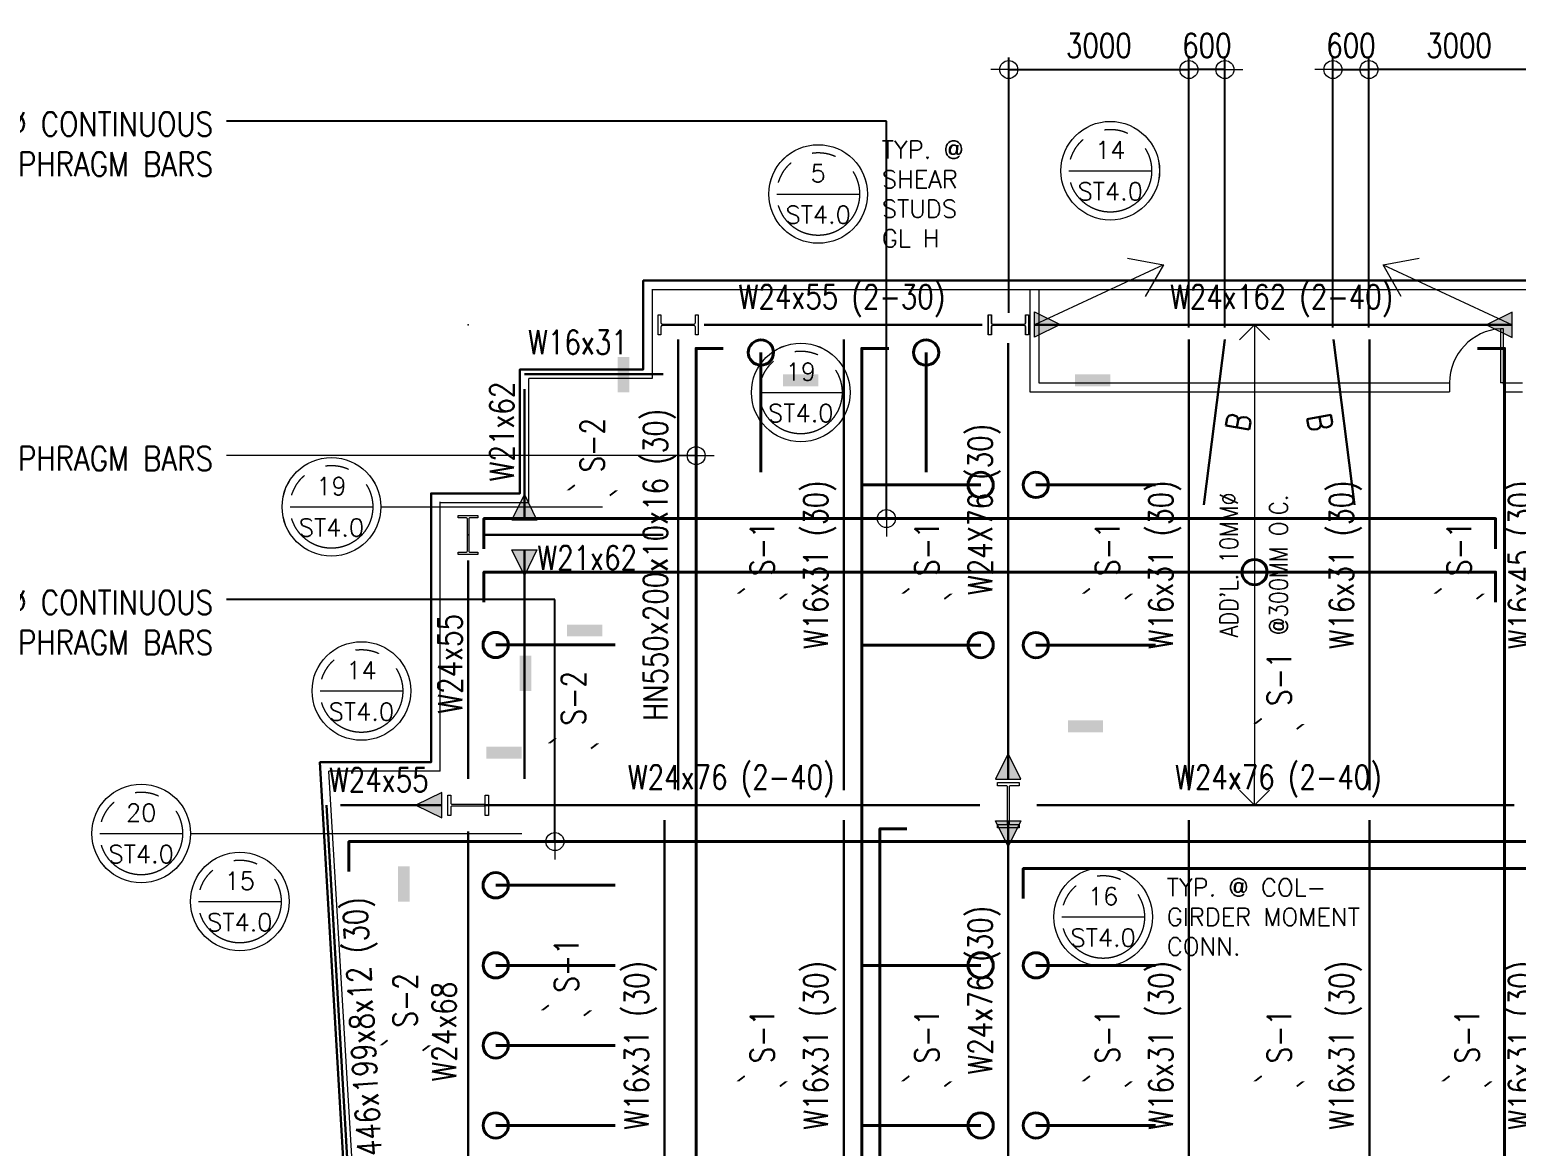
# Model space of a CAD drawing. Header units: millimetres. Extents: x 1324560 to 1569037, y -14989 to 176590.
# Drawn here: x 1351216 to 1375980, y 40836 to 59429 of the extents above; entities that cross this region are included whole.
import ezdxf
from ezdxf.enums import TextEntityAlignment as Align

# ---------------------------------------------------------------- set-up
doc = ezdxf.new("R2010")
doc.units = ezdxf.units.MM
doc.header["$MEASUREMENT"] = 0
doc.linetypes.add('PHANTOM2', pattern=[1.25, 0.625, -0.125, 0.125, -0.125, 0.125, -0.125])
doc.layers.get('0').update_dxf_attribs({"lineweight": 0})
for name, color, linetype, lineweight in [('A_ARCHITECTURAL BACKGROUND', 251, 'Continuous', 5), ('S-ANNO-DIMS', 252, 'Continuous', 5), ('S-ANNO-MARK', 2, 'Continuous', 9), ('S-ANNO-NPLT', 7, 'Continuous', 9), ('S-Anno-Symb', 143, 'PHANTOM2', 15), ('S-Anno-Text', 52, 'Continuous', 15), ('S-BEAM', 5, 'Continuous', 30), ('S-BEAM-IDEN', 2, 'Continuous', 9), ('S-BRACE', 2, 'Continuous', 9), ('S-COLS', 2, 'Continuous', 20), ('S-CONN', 1, 'Continuous', 9), ('S_COL', 2, 'Continuous', 20), ('S_DRB', 4, 'Continuous', 40), ('S_SLAB EDGE', 2, 'Continuous', 30)]:
    doc.layers.add(name, color=color, linetype=linetype, lineweight=lineweight)
doc.styles.add('1', font='simplex.shx', dxfattribs={"width": 0.85, "height": 300})
doc.styles.add('ARIALNW', font='ARIALN.TTF')
doc.styles.add('ROMANSX', font='ROMANS.shx', dxfattribs={"height": 0.09375})
doc.styles.add('SIMPLEX', font='SIMPLEX.shx', dxfattribs={"width": 0.8, "height": 400})
doc.dimstyles.new('DIM 200', dxfattribs={"dimtxt": 0.36, "dimasz": 0.2, "dimexe": 0.1, "dimexo": 0, "dimgap": 0.08, "dimtad": 1, "dimlfac": 2, "dimrnd": 0.005, "dimzin": 1, "dimdsep": 46, "dimtxsty": 'ARIALNW', "dimcen": 0.09, "dimclrd": 6, "dimclre": 6, "dimclrt": 13, "dimadec": 0, "dimazin": 0, "dimtfac": 1, "dimtofl": 0, "dimtmove": 2, "dimatfit": 3, "dimfxl": 1, "dimtolj": 1, "dimtzin": 0, "dimarcsym": 0})
doc.dimstyles.new('DIM_100', dxfattribs={"dimtxt": 400, "dimasz": 2, "dimexe": 100, "dimexo": 250, "dimgap": 250, "dimtad": 1, "dimdec": 0, "dimrnd": 1, "dimzin": 1, "dimdsep": 46, "dimtxsty": '1', "dimblk1": 'ESCADIM_ARW', "dimblk2": 'ESCADIM_ARW', "dimsah": 1, "dimcen": 50, "dimclrd": 256, "dimclre": 256, "dimclrt": 52, "dimazin": 0, "dimtfac": 1, "dimtdec": 0, "dimtofl": 0, "dimtmove": 0, "dimatfit": 3, "dimldrblk": 'ESCADIM_ARW', "dimfxl": 1, "dimtolj": 1, "dimtzin": 0, "dimarcsym": 0})
doc.dimstyles.new('DIM_200', dxfattribs={"dimtxt": 400, "dimasz": 2, "dimexe": 200, "dimexo": 200, "dimgap": 200, "dimtad": 1, "dimdec": 0, "dimrnd": 1, "dimzin": 1, "dimdsep": 46, "dimtxsty": 'SIMPLEX', "dimblk1": 'ESCADIM_ARW', "dimblk2": 'ESCADIM_ARW', "dimsah": 1, "dimcen": 50, "dimclrd": 251, "dimclre": 251, "dimclrt": 52, "dimazin": 0, "dimtfac": 1, "dimtdec": 0, "dimtofl": 0, "dimtmove": 0, "dimatfit": 3, "dimldrblk": 'ESCADIM_ARW', "dimfxl": 1, "dimtolj": 1, "dimtzin": 0, "dimarcsym": 0})
doc.dimstyles.new('ESCA', dxfattribs={"dimtxt": 300, "dimasz": 1, "dimexe": 100, "dimexo": 100, "dimgap": 100, "dimtad": 1, "dimdec": 0, "dimrnd": 1, "dimdsep": 46, "dimtxsty": '1', "dimblk1": 'ESCADIM_ARW', "dimblk2": 'ESCADIM_ARW', "dimsah": 1, "dimcen": 50, "dimclrd": 256, "dimclre": 256, "dimclrt": 52, "dimadec": 0, "dimazin": 0, "dimtfac": 1, "dimtdec": 0, "dimtofl": 0, "dimtmove": 0, "dimatfit": 3, "dimldrblk": 'ESCADIM_ARW', "dimfxl": 1, "dimtolj": 1, "dimtzin": 0, "dimarcsym": 0})

# ---------------------------------------------------------------- blocks, each defined once
blk = doc.blocks.new('5F COLUMN LAYOUT')
at = {"layer": 'S_COL', "ltscale": 0.05, "elevation": 0}
for points in [[(11165, 56000), (11165, 56167), (11213, 56167), (11213, 56033, 0.414214), (11233, 56013), (11766, 56013, 0.414214), (11786, 56033), (11786, 56167), (11834, 56167), (11834, 55833), (11786, 55833), (11786, 55967, 0.414214), (11766, 55987), (11233, 55987, 0.414214), (11213, 55967), (11213, 55833), (11165, 55833), (11165, 56000)], [(8000, 52174), (7835, 52174), (7835, 52214), (7969, 52214, 0.414214), (7989, 52234), (7989, 52767, 0.414214), (7969, 52787), (7835, 52787), (7835, 52827), (8165, 52827), (8165, 52787), (8031, 52787, 0.414214), (8011, 52767), (8011, 52234, 0.414214), (8031, 52214), (8165, 52214), (8165, 52174), (8000, 52174)], [(7661, 48000), (7661, 48169), (7714, 48169), (7714, 48035, 0.414214), (7734, 48015), (8266, 48015, 0.414214), (8286, 48035), (8286, 48169), (8339, 48169), (8339, 47831), (8286, 47831), (8286, 47965, 0.414214), (8266, 47985), (7734, 47985, 0.414214), (7714, 47965), (7714, 47831), (7661, 47831), (7661, 48000)]]:
    blk.add_lwpolyline(points, format="xyb", dxfattribs=at)
at = {"layer": 'S_COL', "ltscale": 0.05}
for points in [[(17338, 56000), (17338, 55833), (17290, 55833), (17290, 55967, 0.414214), (17270, 55987), (16737, 55987, 0.414214), (16717, 55967), (16717, 55833), (16669, 55833), (16669, 56167), (16717, 56167), (16717, 56033, 0.414214), (16737, 56013), (17270, 56013, 0.414214), (17290, 56033), (17290, 56167), (17338, 56167), (17338, 56000)], [(17000, 47624), (16817, 47624), (16817, 47677), (16967, 47677, 0.414214), (16985, 47695), (16985, 48305, 0.414214), (16967, 48323), (16817, 48323), (16817, 48376), (17183, 48376), (17183, 48323), (17033, 48323, 0.414214), (17015, 48305), (17015, 47695, 0.414214), (17033, 47677), (17183, 47677), (17183, 47624), (17000, 47624)]]:
    blk.add_lwpolyline(points, format="xyb", dxfattribs=at)
at = {"layer": 'S_COL'}
for p in [(8000, 56002, 0), (8000, 52500, 0)]:
    blk.add_point(p, dxfattribs=at)
blk = doc.blocks.new('Bubble')
at = {"layer": 'S-ANNO-NPLT'}
blk.add_circle((0, 0), 0.2608, dxfattribs=at)
at = {"layer": 'S-Anno-Symb', "color": 0}
blk.add_line((-0.2188, 0), (0.2188, 0), dxfattribs=at)
blk.add_circle((0, 0), 0.2188, dxfattribs=at)
at = {"layer": 'S-Anno-Symb', "style": 'ROMANSX'}
for tag, p in [('1', (0, 0.1094)), ('S1', (0, -0.1094))]:
    blk.add_attdef(tag, text='', height=0.0937, dxfattribs=at).set_placement(p, align=Align.MIDDLE_CENTER)
at = {"layer": 'S-Anno-Symb', "style": 'ROMANSX', "width": 1.018385, "flags": 8}
blk.add_attdef('LONG', text='', height=0.0937, dxfattribs=at).set_placement((-0.1796, -0.1249), (0.1796, -0.1249), align=Align.FIT)
blk = doc.blocks.new('ESCADIM_ARW')
at = {"color": 7}
blk.add_line((-150, 0), (150, 0), dxfattribs=at)
blk.add_circle((0, 0), 75, dxfattribs=at)
blk = doc.blocks.new('4F COLUMN LAYOUT')
at = {"layer": 'S_COL', "ltscale": 0.05, "elevation": 0}
for points in [[(11165, 56000), (11165, 56167), (11213, 56167), (11213, 56033, 0.414214), (11233, 56013), (11766, 56013, 0.414214), (11786, 56033), (11786, 56167), (11834, 56167), (11834, 55833), (11786, 55833), (11786, 55967, 0.414214), (11766, 55987), (11233, 55987, 0.414214), (11213, 55967), (11213, 55833), (11165, 55833), (11165, 56000)], [(16665, 56000), (16665, 56167), (16713, 56167), (16713, 56033, 0.414214), (16734, 56013), (17266, 56013, 0.414214), (17287, 56033), (17287, 56167), (17335, 56167), (17335, 55833), (17287, 55833), (17287, 55967, 0.414214), (17266, 55987), (16734, 55987, 0.414214), (16713, 55967), (16713, 55833), (16665, 55833), (16665, 56000)], [(8000, 52174), (7835, 52174), (7835, 52214), (7969, 52214, 0.414214), (7989, 52234), (7989, 52767, 0.414214), (7969, 52787), (7835, 52787), (7835, 52827), (8165, 52827), (8165, 52787), (8031, 52787, 0.414214), (8011, 52767), (8011, 52234, 0.414214), (8031, 52214), (8165, 52214), (8165, 52174), (8000, 52174)], [(7661, 48000), (7661, 48169), (7714, 48169), (7714, 48035, 0.414214), (7734, 48015), (8266, 48015, 0.414214), (8286, 48035), (8286, 48169), (8339, 48169), (8339, 47831), (8286, 47831), (8286, 47965, 0.414214), (8266, 47985), (7734, 47985, 0.414214), (7714, 47965), (7714, 47831), (7661, 47831), (7661, 48000)]]:
    blk.add_lwpolyline(points, format="xyb", dxfattribs=at)
at = {"layer": 'S_COL', "ltscale": 0.05}
blk.add_lwpolyline([(17000, 47624), (16817, 47624), (16817, 47677), (16967, 47677, 0.414214), (16985, 47695), (16985, 48305, 0.414214), (16967, 48323), (16817, 48323), (16817, 48376), (17183, 48376), (17183, 48323), (17033, 48323, 0.414214), (17015, 48305), (17015, 47695, 0.414214), (17033, 47677), (17183, 47677), (17183, 47624), (17000, 47624)], format="xyb", dxfattribs=at)
at = {"layer": 'S_COL'}
for p in [(8000, 56002, 0), (8000, 52500, 0)]:
    blk.add_point(p, dxfattribs=at)
blk = doc.blocks.new('*D9')
at = {"layer": 'Defpoints', "color": 0, "ltscale": 0.05, "transparency": 16777216}
for p in [(1370526, 58767), (1367526, 54517, 0), (1370526, 54270)]:
    blk.add_point(p, dxfattribs=at)
at = {"layer": 'S-ANNO-DIMS', "color": 251, "lineweight": -2, "ltscale": 0.05, "transparency": 16777216}
for p, q in [((1367526, 54717), (1367526, 58967)), ((1370526, 54470), (1370526, 58967)), ((1367528, 58767), (1370524, 58767))]:
    blk.add_line(p, q, dxfattribs=at)
at = {"layer": 'S-ANNO-DIMS', "color": 251, "lineweight": -2, "ltscale": 0.05, "transparency": 16777216, "xscale": 2, "yscale": 2, "zscale": 2, "rotation": 180}
blk.add_blockref('ESCADIM_ARW', (1367526, 58767), dxfattribs=at)
at = {"layer": 'S-ANNO-DIMS', "color": 251, "lineweight": -2, "ltscale": 0.05, "transparency": 16777216, "xscale": 2, "yscale": 2, "zscale": 2}
blk.add_blockref('ESCADIM_ARW', (1370526, 58767), dxfattribs=at)
at = {"layer": 'S-ANNO-DIMS', "color": 52, "ltscale": 0.05, "transparency": 16777216, "insert": (1369026, 59167), "char_height": 400, "attachment_point": 5, "style": 'SIMPLEX'}
blk.add_mtext('\\A1;{\\W0.8;3000}', dxfattribs=at)
blk = doc.blocks.new('*D10')
at = {"layer": 'Defpoints', "color": 0, "ltscale": 0.05, "transparency": 16777216}
for p in [(1370526, 58767), (1370526, 54270), (1371126, 54270)]:
    blk.add_point(p, dxfattribs=at)
at = {"layer": 'S-ANNO-DIMS', "color": 251, "lineweight": -2, "ltscale": 0.05, "transparency": 16777216}
for p, q in [((1370526, 54470), (1370526, 58967)), ((1371126, 54470), (1371126, 58967)), ((1371124, 58767), (1370528, 58767))]:
    blk.add_line(p, q, dxfattribs=at)
at = {"layer": 'S-ANNO-DIMS', "color": 251, "lineweight": -2, "ltscale": 0.05, "transparency": 16777216, "xscale": 2, "yscale": 2, "zscale": 2, "rotation": 180}
blk.add_blockref('ESCADIM_ARW', (1370526, 58767), dxfattribs=at)
at = {"layer": 'S-ANNO-DIMS', "color": 251, "lineweight": -2, "ltscale": 0.05, "transparency": 16777216, "xscale": 2, "yscale": 2, "zscale": 2}
blk.add_blockref('ESCADIM_ARW', (1371126, 58767), dxfattribs=at)
at = {"layer": 'S-ANNO-DIMS', "color": 52, "ltscale": 0.05, "transparency": 16777216, "insert": (1370826, 59167), "char_height": 400, "attachment_point": 5, "style": 'SIMPLEX'}
blk.add_mtext('\\A1;{\\W0.8;600}', dxfattribs=at)
blk = doc.blocks.new('*D11')
at = {"layer": 'Defpoints', "color": 0, "ltscale": 0.05, "transparency": 16777216}
for p in [(1373526, 58767), (1376526, 54517, 0), (1373526, 54270)]:
    blk.add_point(p, dxfattribs=at)
at = {"layer": 'S-ANNO-DIMS', "color": 251, "lineweight": -2, "ltscale": 0.05, "transparency": 16777216}
for p, q in [((1373526, 54470), (1373526, 58967)), ((1376526, 54717), (1376526, 58967)), ((1376524, 58767), (1373528, 58767))]:
    blk.add_line(p, q, dxfattribs=at)
at = {"layer": 'S-ANNO-DIMS', "color": 251, "lineweight": -2, "ltscale": 0.05, "transparency": 16777216, "xscale": 2, "yscale": 2, "zscale": 2, "rotation": 180}
blk.add_blockref('ESCADIM_ARW', (1373526, 58767), dxfattribs=at)
at = {"layer": 'S-ANNO-DIMS', "color": 251, "lineweight": -2, "ltscale": 0.05, "transparency": 16777216, "xscale": 2, "yscale": 2, "zscale": 2}
blk.add_blockref('ESCADIM_ARW', (1376526, 58767), dxfattribs=at)
at = {"layer": 'S-ANNO-DIMS', "color": 52, "ltscale": 0.05, "transparency": 16777216, "insert": (1375026, 59167), "char_height": 400, "attachment_point": 5, "style": 'SIMPLEX'}
blk.add_mtext('\\A1;{\\W0.8;3000}', dxfattribs=at)
blk = doc.blocks.new('*D12')
at = {"layer": 'Defpoints', "color": 0, "ltscale": 0.05, "transparency": 16777216}
for p in [(1373526, 58767), (1372926, 54270), (1373526, 54270)]:
    blk.add_point(p, dxfattribs=at)
at = {"layer": 'S-ANNO-DIMS', "color": 251, "lineweight": -2, "ltscale": 0.05, "transparency": 16777216}
for p, q in [((1372926, 54470), (1372926, 58967)), ((1373526, 54470), (1373526, 58967)), ((1372928, 58767), (1373524, 58767))]:
    blk.add_line(p, q, dxfattribs=at)
at = {"layer": 'S-ANNO-DIMS', "color": 251, "lineweight": -2, "ltscale": 0.05, "transparency": 16777216, "xscale": 2, "yscale": 2, "zscale": 2, "rotation": 180}
blk.add_blockref('ESCADIM_ARW', (1372926, 58767), dxfattribs=at)
at = {"layer": 'S-ANNO-DIMS', "color": 251, "lineweight": -2, "ltscale": 0.05, "transparency": 16777216, "xscale": 2, "yscale": 2, "zscale": 2}
blk.add_blockref('ESCADIM_ARW', (1373526, 58767), dxfattribs=at)
at = {"layer": 'S-ANNO-DIMS', "color": 52, "ltscale": 0.05, "transparency": 16777216, "insert": (1373226, 59167), "char_height": 400, "attachment_point": 5, "style": 'SIMPLEX'}
blk.add_mtext('\\A1;{\\W0.8;600}', dxfattribs=at)
blk = doc.blocks.new('5F PLAN')
at = {"layer": 'A_ARCHITECTURAL BACKGROUND', "ltscale": 10}
for p, q in [((11064, 56585, 0), (26529, 56585, 0)), ((11067, 56585, 0), (11067, 55104, 0)), ((25248, 55934, 0), (25198, 55934, 0)), ((25198, 55934, 0), (25198, 55032, 0)), ((25248, 55934, 0), (25198, 55934, 0)), ((25198, 55934, 0), (25198, 55032, 0)), ((25248, 55032, 0), (25248, 55934, 0)), ((25248, 55032, 0), (25248, 55934, 0)), ((25248, 55012, 0), (25248, 55914, 0)), ((25248, 55012, 0), (25248, 55914, 0)), ((11067, 55104, 0), (9013, 55104, 0)), ((9013, 53042, 0), (9013, 55104, 0)), ((7536, 48568, 0), (7536, 53051, 0)), ((7536, 48568, 0), (7536, 53051, 0)), ((7536, 53042, 0), (9013, 53042, 0)), ((6584, 33490, 0), (5682, 48565, 0)), ((7536, 48565, 0), (5682, 48565, 0))]:
    blk.add_line(p, q, dxfattribs=at)
at = {"layer": 'A_ARCHITECTURAL BACKGROUND', "ltscale": 0.5}
for p, q in [((17360, 56585, 0), (17360, 54881, 0)), ((17510, 56585, 0), (17510, 55032, 0)), ((17510, 55032, 0), (24347, 55032, 0)), ((24347, 55050, 0), (24347, 54881, 0)), ((25248, 55032, 0), (25198, 55032, 0)), ((25248, 55100, 0), (25248, 54881, 0)), ((25248, 55032, 0), (25567, 55032, 0)), ((17360, 54881, 0), (24347, 54881, 0)), ((25248, 54881, 0), (25567, 54881, 0))]:
    blk.add_line(p, q, dxfattribs=at)
at = {"layer": 'A_ARCHITECTURAL BACKGROUND', "linetype": 'ByBlock', "lineweight": 13, "ltscale": 0.5}
blk.add_arc((25262, 55021, 0), 915, 93.9663, 179.3068, dxfattribs=at)
at = {"layer": 'S_SLAB EDGE', "ltscale": 0.05, "elevation": 0}
blk.add_lwpolyline([(5532, 15385), (6433, 30677), (7428, 32054), (6433, 33428), (5532, 48715), (7385, 48715), (7385, 53192), (8863, 53192), (8863, 55255), (10917, 55255), (10917, 56736), (26529, 56736), (26529, 56585), (44567, 56585), (44567, 56048), (46550, 56048), (46550, 39580), (44717, 39580), (44717, 10909)], dxfattribs=at)
blk = doc.blocks.new('_Open90')
at = {"color": 0, "linetype": 'ByBlock', "lineweight": -2}
for p, q in [((-0.5, 0.5), (0, 0)), ((0, 0), (-1, 0)), ((0, 0), (-0.5, -0.5))]:
    blk.add_line(p, q, dxfattribs=at)
blk = doc.blocks.new('*D44')
at = {"lineweight": -2, "ltscale": 0.5, "transparency": 16777216}
blk.add_line((21102, 55501), (21102, 48502), dxfattribs=at)
at = {"layer": 'Defpoints', "color": 0, "ltscale": 0.5, "transparency": 16777216}
for p in [(21102, 56001, 0), (21102, 48002, 0), (21102, 48002)]:
    blk.add_point(p, dxfattribs=at)
at = {"lineweight": -2, "ltscale": 0.5, "transparency": 16777216, "xscale": 500, "yscale": 500, "zscale": 500}
for p, rotation in [((21102, 56001), 90), ((21102, 48002), 270)]:
    blk.add_blockref('_Open90', p, dxfattribs=dict(at, rotation=rotation))
at = {"color": 52, "ltscale": 0.5, "transparency": 16777216, "char_height": 300, "attachment_point": 5, "rotation": 90, "style": '1'}
for s, insert in [("\\A1;ADD'L. 10MM%%C", (20674, 52002)), ('\\A1;@300MM O.C. ', (21502, 52002))]:
    blk.add_mtext(s, dxfattribs=dict(at, insert=insert))
blk = doc.blocks.new('5F PLAN2')
at = {"layer": 'S-CONN'}
for points in [[(1367953, 54308), (1368382, 54518), (1367953, 54729)], [(1375912, 54305), (1375483, 54515), (1375912, 54726)], [(1359245, 51267), (1359456, 51696), (1359666, 51267)], [(1359245, 50767), (1359456, 50338), (1359666, 50767)], [(1367307, 46947), (1367518, 47376), (1367728, 46947)], [(1358079, 46306), (1357650, 46517), (1358079, 46727)], [(1367307, 46254), (1367518, 45825), (1367728, 46254)]]:
    blk.add_hatch(color=256, dxfattribs=at).paths.add_polyline_path(points)
at = {"layer": 'S-BEAM'}
for p, q in [((1367084, 54517, 0), (1362450, 54517, 0)), ((1367953, 54517, 0), (1375912, 54516, 0)), ((1362016, 46766, 0), (1362016, 54269, 0)), ((1364777, 46766, 0), (1364777, 54269, 0)), ((1370527, 46766, 0), (1370527, 54270, 0)), ((1371127, 54269, 0), (1370777, 51515, 0)), ((1372935, 54269, 0), (1373285, 51515, 0)), ((1373535, 46766, 0), (1373535, 54270, 0)), ((1367518, 46947, 0), (1367518, 54211, 0)), ((1361766, 53696, 0), (1359456, 53696, 0)), ((1359456, 51267, 0), (1359456, 53446, 0)), ((1361766, 51017, 0), (1358783, 51017, 0)), ((1359456, 50767, 0), (1359456, 46956, 0)), ((1358518, 50591, 0), (1358518, 46956, 0)), ((1357001, 32226, 0), (1356158, 46516, 0)), ((1356391, 46517, 0), (1358079, 46517, 0)), ((1367042, 46517, 0), (1358787, 46517, 0)), ((1367994, 46517, 0), (1375947, 46517, 0)), ((1358518, 39123, 0), (1358518, 46077, 0)), ((1361793, 46266, 0), (1361793, 38769, 0)), ((1364777, 46266, 0), (1364777, 38769, 0)), ((1367518, 46254, 0), (1367518, 38931, 0)), ((1370527, 46266, 0), (1370527, 38768, 0)), ((1373535, 46266, 0), (1373535, 38768, 0))]:
    blk.add_line(p, q, dxfattribs=at)
at = {"layer": 'S-CONN', "color": 1, "elevation": 0}
for points in [[(1367953, 54729), (1368382, 54518), (1367953, 54308), (1367953, 54730)], [(1375912, 54726), (1375483, 54515), (1375912, 54305), (1375912, 54727)], [(1359666, 51267), (1359456, 51696), (1359245, 51267), (1359667, 51267)], [(1359666, 50767), (1359456, 50338), (1359245, 50767), (1359667, 50767)], [(1367728, 46947), (1367518, 47376), (1367307, 46947), (1367729, 46947)], [(1358079, 46727), (1357650, 46517), (1358079, 46306), (1358079, 46728)], [(1367728, 46254), (1367518, 45825), (1367307, 46254), (1367729, 46254)]]:
    blk.add_lwpolyline(points, dxfattribs=at)
at = {"layer": 'S-BRACE', "ltscale": 0.5}
for points in [[(1370104, 55516, 0), (1367953, 54514, 0)], [(1373761, 55517, 0), (1375912, 54515, 0)]]:
    blk.add_leader(points, dimstyle='DIM 200', override={"dimasz": 500, "dimtad": 0, "dimclrd": 2, "dimldrblk": 'Open90', "dimfxl": 0.18}, dxfattribs=at)
blk = doc.blocks.new("ADD' L BARS")
at = {"layer": 'S_DRB'}
for p, q in [((12879.1, 53548.4, 0), (12879.1, 55538, 0)), ((15629.3, 53548.4, 0), (15629.3, 55538, 0)), ((10450, 46666.4, 0), (8460.4, 46666.4, 0)), ((10450.1, 45333.2, 0), (8460.5, 45333.2, 0)), ((10450.3, 43999.9, 0), (8460.7, 43999.9, 0)), ((10450.4, 42666.6, 0), (8460.8, 42666.6, 0))]:
    blk.add_line(p, q, dxfattribs=at)
at = {"layer": 'S_DRB', "color": 4, "elevation": 0}
for points in [[(12248.4, 40432.8), (11798.4, 40432.8), (11799.7, 55606.9), (12249.7, 55606.9)], [(24817.1, 40432.8), (25267.1, 40432.8), (25267.1, 55606.9), (24817.1, 55606.9)], [(25117.1, 52271.9), (25117.1, 52771.9), (8265.2, 52771.9), (8265.2, 52271.9)], [(25117.1, 51382.7), (25117.1, 51882.7), (8265.2, 51882.7), (8265.2, 51382.7)], [(15310.1, 24150), (14860.1, 24150), (14860.1, 47606.7), (15310.1, 47606.7)], [(46351.2, 46894.5), (46351.2, 47394.5), (6014.4, 47394.5), (6014.4, 46894.5)], [(46001.2, 46444.5), (46001.2, 46944.5), (17250, 46944.5), (17250, 46444.5)]]:
    blk.add_lwpolyline(points, dxfattribs=at)
at = {"layer": 'S_DRB'}
for centre in [(12879.1, 55538, 0), (15629.3, 55538, 0), (21102.3, 51882.7, 0), (8460.4, 46666.4, 0), (8460.5, 45333.2, 0), (8460.7, 43999.9, 0), (8460.8, 42666.6, 0)]:
    blk.add_circle(centre, 210.4, dxfattribs=at)
at = {"layer": 'S-BEAM-IDEN', "char_height": 400, "attachment_point": 3, "style": '1'}
for s, insert in [('5-25MM∅ DIAPHRAGM BARS', (3752.1, 53974, 0)), ('8-25MM∅ CONTINUOUS \\PDIAPHRAGM BARS', (3752.1, 51576.8, 0))]:
    blk.add_mtext_dynamic_manual_height_columns(s, width=8791.578, gutter_width=1, heights=[0], dxfattribs=dict(at, insert=insert))
at = {"ltscale": 0.5}
dim = blk.add_linear_dim(base=(21102.3, 48002.4, 0), p1=(21102.3, 56001.2, 0), p2=(21102.3, 48002.4, 0), angle=270, text="ADD'L. 10MM%%C\\X@300MM O.C. ", dimstyle='DIM_100', override={"dimasz": 500, "dimexo": 100, "dimblk1": 'Open90', "dimblk2": 'Open90', "dimse1": 1, "dimse2": 1}, dxfattribs=at)
dim.commit()
dim.dimension.update_dxf_attribs({"geometry": '*D44', "text_midpoint": (21102.3, 52001.8, 0)})
at = {"layer": 'S-ANNO-DIMS', "color": 4}
for points in [[(11799.7, 53821.4, 0), (3976.4, 53821.4, 0)], [(9446.3, 47394.5, 0), (9446.3, 51424.2, 0), (3976.4, 51424.2, 0)]]:
    blk.add_leader(points, dimstyle='ESCA', override={"dimasz": 2, "dimtad": 0, "dimfxl": 0.0625}, dxfattribs=at)

msp = doc.modelspace()

# ---------------------------------------------------------------- linework, layer by layer
at = {"layer": 'S-ANNO-MARK'}
for points, elevation in [([(1363127.5216, 50123.53025, 29.99952, 29.99952, 0), (1363014.47727, 50036.52912, 0, 0, 0), (1363824.05482, 50036.52912, 29.99952, 29.99952, 0), (1363711.0105, 49949.52798, 0, 0, 0)], 0.00001), ([(1365869.01588, 50123.53025, 29.99952, 29.99952, 0), (1365755.97155, 50036.52912, 0, 0, 0), (1366565.54911, 50036.52912, 29.99952, 29.99952, 0), (1366452.50478, 49949.52798, 0, 0, 0)], 0), ([(1368877.47603, 50123.53025, 29.99952, 29.99952, 0), (1368764.43171, 50036.52912, 0, 0, 0), (1369574.00926, 50036.52912, 29.99952, 29.99952, 0), (1369460.96493, 49949.52798, 0, 0, 0)], 0.00001), ([(1374734.86547, 50123.53025, 29.99952, 29.99952, 0), (1374621.82114, 50036.52912, 0, 0, 0), (1375431.39869, 50036.52912, 29.99952, 29.99952, 0), (1375318.35436, 49949.52798, 0, 0, 0)], 0), ([(1371739.09555, 47957.36882, 29.99952, 29.99952, 0), (1371626.05122, 47870.36769, 0, 0, 0), (1372435.62877, 47870.36769, 29.99952, 29.99952, 0), (1372322.58444, 47783.36655, 0, 0, 0)], 0), ([(1357177.75713, 42601.04607, 29.99952, 29.99952, 0), (1357064.7128, 42514.04494, 0, 0, 0), (1357874.29035, 42514.04494, 29.99952, 29.99952, 0), (1357761.24602, 42427.0438, 0, 0, 0)], 0), ([(1363127.5216, 42005.98357, 29.99952, 29.99952, 0), (1363014.47727, 41918.98244, 0, 0, 0), (1363824.05482, 41918.98244, 29.99952, 29.99952, 0), (1363711.0105, 41831.9813, 0, 0, 0)], 0.00001), ([(1365869.01588, 42005.98357, 29.99952, 29.99952, 0), (1365755.97155, 41918.98244, 0, 0, 0), (1366565.54911, 41918.98244, 29.99952, 29.99952, 0), (1366452.50478, 41831.9813, 0, 0, 0)], 0), ([(1368877.47603, 42005.98357, 29.99952, 29.99952, 0), (1368764.43171, 41918.98244, 0, 0, 0), (1369574.00926, 41918.98244, 29.99952, 29.99952, 0), (1369460.96493, 41831.9813, 0, 0, 0)], 0.00001), ([(1371739.09555, 42005.98357, 29.99952, 29.99952, 0), (1371626.05122, 41918.98244, 0, 0, 0), (1372435.62877, 41918.98244, 29.99952, 29.99952, 0), (1372322.58444, 41831.9813, 0, 0, 0)], 0), ([(1374869.01588, 42005.98357, 29.99952, 29.99952, 0), (1374755.97155, 41918.98244, 0, 0, 0), (1375565.54911, 41918.98244, 29.99952, 29.99952, 0), (1375452.50478, 41831.9813, 0, 0, 0)], 0.00001)]:
    msp.add_lwpolyline(points, format="xyseb", dxfattribs=dict(at, elevation=elevation))
at = {"layer": 'S-ANNO-NPLT'}
for centre in [(1369216.60567, 57081.36622, 0.00002), (1364350.90722, 56693.85685, 0), (1364060.01223, 53389.05432, 0), (1356241.88915, 51483.98695, -0.00001), (1356741.35631, 48417.25241, 0.00001), (1353072.77494, 46044.86292, 0.00001), (1354715.50688, 44911.63649, 0.00001), (1369097.76209, 44654.14373, 0)]:
    msp.add_circle(centre, 821.36597, dxfattribs=at)
at = {"layer": 'S-Anno-Symb', "linetype": 'ByBlock'}
for p, q in [((1357063.25513, 51483.98695, -0.00001), (1360755.26651, 51483.98695, -0.00001)), ((1353894.14091, 46044.86292, 0.00001), (1359411.15679, 46044.86292, 0.00001))]:
    msp.add_line(p, q, dxfattribs=at)
for points, elevation in [([(1369216.60567, 56260.00024, 0, 0, 0), (1369216.60567, 53591.5061, 196.07256, 196.07256, 0), (1368628.38799, 53591.5061, 0, 0, 0)], 0.00002), ([(1364350.90722, 55872.49087, 0, 0, 0), (1364350.90722, 53591.5061, 196.07256, 196.07256, 0), (1363762.68954, 53591.5061, 0, 0, 0)], 0.00002), ([(1363238.64625, 53389.05432, 0, 0, 0), (1361108.38241, 53389.05432, 196.07256, 196.07256, 0), (1361108.38241, 53977.272, 0, 0, 0)], 0), ([(1360755.26651, 51483.98695, 0, 0, 0), (1360755.26651, 49425.11353, 196.07256, 196.07256, 0), (1360167.04883, 49425.11353, 0, 0, 0)], 0.00001), ([(1357562.72228, 48417.25241, 0, 0, 0), (1359473.57725, 48417.25241, 196.07256, 196.07256, 0), (1359473.57725, 49005.47009, 0, 0, 0)], 0.00001), ([(1369097.76209, 45475.5097, 0, 0, 0), (1369097.76209, 47828.39108, 196.07256, 196.07256, 0), (1368509.54441, 47828.39108, 0, 0, 0)], 0.00001), ([(1359411.15679, 46044.86292, 0, 0, 0), (1359411.15679, 47389.83893, 196.07256, 196.07256, 0), (1358822.93911, 47389.83893, 0, 0, 0)], 0.00001), ([(1355536.87286, 44911.63649, 0, 0, 0), (1357447.72782, 44911.63649, 196.07256, 196.07256, 0), (1357447.72782, 45499.85417, 0, 0, 0)], 0.00001)]:
    msp.add_lwpolyline(points, format="xyseb", dxfattribs=dict(at, elevation=elevation))
at = {"layer": 'S-COLS'}
for points, elevation in [([(1360296.39539, 51846.00428, 29.99952, 29.99952, 0), (1360183.35106, 51759.00314, 0, 0, 0), (1360992.92861, 51759.00314, 29.99952, 29.99952, 0), (1360879.88428, 51672.00201, 0, 0, 0)], 0.00003), ([(1359982.91223, 47632.65561, 29.99952, 29.99952, 0), (1359869.8679, 47545.65448, 0, 0, 0), (1360679.44545, 47545.65448, 29.99952, 29.99952, 0), (1360566.40112, 47458.65334, 0, 0, 0)], 0.00003), ([(1359863.72659, 43184.19609, 29.99952, 29.99952, 0), (1359750.68227, 43097.19495, 0, 0, 0), (1360560.25982, 43097.19495, 29.99952, 29.99952, 0), (1360447.21549, 43010.19382, 0, 0, 0)], 0.00002)]:
    msp.add_lwpolyline(points, format="xyseb", dxfattribs=dict(at, elevation=elevation))
at = {"layer": 'S_DRB'}
for p, q in [((1365068.14977, 51848.55615, 0.00001), (1367057.78275, 51848.55615, 0.00001)), ((1369968.14977, 51848.55615, 0.00001), (1367978.51678, 51848.55615, 0.00001)), ((1360968.14977, 49183.51781, 0.00004), (1358978.51678, 49183.51781, 0.00004)), ((1365068.14977, 49181.88949, 0.00001), (1367057.78275, 49181.88949, 0.00001)), ((1369968.14977, 49181.88949, 0.00001), (1367978.51678, 49181.88949, 0.00001)), ((1365068.14977, 43848.55615, 0.00001), (1367057.78275, 43848.55615, 0.00001)), ((1369968.14977, 43848.55615, 0.00001), (1367978.51678, 43848.55615, 0.00001)), ((1365068.14977, 41181.88949, 0.00001), (1367057.78275, 41181.88949, 0.00001)), ((1369968.14977, 41181.88949, 0.00001), (1367978.51678, 41181.88949, 0.00001))]:
    msp.add_line(p, q, dxfattribs=at)
at = {"layer": 'S_DRB', "color": 4}
for points, elevation in [([(1365526.65548, 6946.20282), (1365076.65548, 6946.20282), (1365076.65548, 54122.12678), (1365526.65548, 54122.12678)], 0), ([(1396869.39368, 45409.73131), (1396869.39368, 45909.73131), (1356532.58514, 45909.73131), (1356532.58514, 45409.73131)], -0.00001)]:
    msp.add_lwpolyline(points, dxfattribs=dict(at, elevation=elevation))
at = {"layer": 'S_DRB'}
for centre in [(1367057.78275, 51848.55615, 0.00001), (1367978.51678, 51848.55615, 0.00001), (1358978.51678, 49183.51781, 0.00004), (1367057.78275, 49181.88949, 0.00001), (1367978.51678, 49181.88949, 0.00001), (1367057.78275, 43848.55615, 0.00001), (1367978.51678, 43848.55615, 0.00001), (1367057.78275, 41181.88949, 0.00001), (1367978.51678, 41181.88949, 0.00001)]:
    msp.add_circle(centre, 210.36702, dxfattribs=at)

# ---------------------------------------------------------------- block references
at = {"layer": 'A_ARCHITECTURAL BACKGROUND'}
msp.add_blockref('5F PLAN', (1350518.14977, -1483.14886, 0), dxfattribs=at)
at = {"layer": 'S-Anno-Symb', "xscale": 3149.760000000242, "yscale": 3149.760000000242, "zscale": 3149.760000000242}
for p, values in [((1369216.60567, 57081.36622, 0.00002), {'1': '14', 'S1': 'ST4.0'}), ((1364350.90722, 56693.85685, 0), {'1': '5', 'S1': 'ST4.0'}), ((1364060.01223, 53389.05432, 0), {'1': '19', 'S1': 'ST4.0'}), ((1356241.88915, 51483.98695, -0.00001), {'1': '19', 'S1': 'ST4.0'}), ((1356741.35631, 48417.25241, 0.00001), {'1': '14', 'S1': 'ST4.0'}), ((1353072.77494, 46044.86292, 0.00001), {'1': '20', 'S1': 'ST4.0'}), ((1354715.50688, 44911.63649, 0.00001), {'1': '15', 'S1': 'ST4.0'}), ((1369097.76209, 44654.14373, 0), {'1': '16', 'S1': 'ST4.0'})]:
    msp.add_blockref('Bubble', p, dxfattribs=at).add_auto_attribs(values)
at = {"layer": 'S-Anno-Text'}
for name in ['5F COLUMN LAYOUT', '4F COLUMN LAYOUT']:
    msp.add_blockref(name, (1350518.14977, -1484.77718, 0.00001), dxfattribs=at)
at = {"layer": 'S-BRACE'}
for name, p in [('5F PLAN2', (0, 0)), ("ADD' L BARS", (1350518.14977, -1484.77718, 0.00001))]:
    msp.add_blockref(name, p, dxfattribs=at)

# ---------------------------------------------------------------- texts
at = {"layer": 'S-ANNO-DIMS', "color": 52, "char_height": 400, "attachment_point": 5, "style": 'SIMPLEX'}
for s, insert in [('\\A1;{\\W0.8;W24x55 (2-30)}', (1364747.32636, 54915.69679, 0.00001)), ('\\A1;{\\W0.8;W24x162 (2-40)}', (1372070.79357, 54915.15275, 0.00002)), ('\\A1;W16x31', (1360349.04034, 54225.55302, 0.00004)), ('\\A1;{\\W0.8;W24x55}', (1357031.92412, 46938.98259, 0.00002)), ('\\A1;{\\W0.8;W24x76 (2-40)}', (1362902.29632, 46915.6968, 0.00001)), ('\\A1;{\\W0.8;W24x76 (2-40)}', (1372018.14977, 46916.39723, 0.00001))]:
    msp.add_mtext(s, dxfattribs=dict(at, insert=insert))
for s, insert, rotation in [('\\A1;{\\W0.8;W21x62}', (1359081.40642, 52738.35233, 0.00001), 90), ('\\A1;{\\W0.8;HN550x200x10x16 (30)}', (1361707.41645, 50518.16512, -0.00001), 90), ('\\A1;\\pxqc;S-2', (1360588.13983, 52509.00314, 0.00003), 90), ('\\A1;{\\W0.8;W24X76 (30)}', (1367118.14977, 51440.53935, 0.00001), 90), ('\\A1;{\\W0.8;W16x31 (30)}', (1364376.65548, 50518.16512, -0.00001), 90), ('\\A1;{\\W0.8;W16x31 (30)}', (1370126.60992, 50518.16512, 0), 90), ('\\A1;{\\W0.8;W16x31 (30)}', (1373135.07007, 50518.16512, 0), 90), ('\\A1;{\\W0.8;W16x45 (30)}', (1376118.14977, 50518.16512, 0.00001), 90), ('\\A1;\\pxqc;{\\W0.8;S-1}', (1363419.26605, 50786.52912, 0.00001), 90), ('\\A1;\\pxqc;{\\W0.8;S-1}', (1366160.76033, 50786.52912, 0), 90), ('\\A1;\\pxqc;{\\W0.8;S-1}', (1369169.22048, 50786.52912, 0.00001), 90), ('\\A1;\\pxqc;{\\W0.8;S-1}', (1375026.60992, 50786.52912, 0), 90), ('\\A1;{\\W0.8;W24x55}', (1358218.43864, 48869.20431, 0.00001), 90), ('\\A1;\\pxqc;{\\W0.8;S-1}', (1372030.83999, 48620.36769, 0), 90), ('\\A1;\\pxqc;S-2', (1360274.65668, 48295.65448, 0.00003), 90), ('\\A1;{\\W0.8;HN446x199x8x12 (30)}', (1356837.71535, 42527.23696, 0.00002), 93.423878219), ('\\A1;{\\W0.8;W24x76 (30)}', (1367118.14977, 43435.56637, 0.00001), 90), ('\\A1;\\pxqc;{\\W0.8;S-1}', (1360155.47104, 43847.19495, 0.00002), 90), ('\\A1;{\\W0.8;W16x31 (30)}', (1361392.79232, 42515.89636, 0), 90), ('\\A1;{\\W0.8;W16x31 (30)}', (1364376.65548, 42515.89636, -0.00001), 90), ('\\A1;{\\W0.8;W16x31 (30)}', (1370126.60992, 42515.89636, 0), 90), ('\\A1;{\\W0.8;W16x31 (30)}', (1373135.07007, 42515.89636, 0), 90), ('\\A1;{\\W0.8;W16x31 (30)}', (1376118.14977, 42515.89636, 0.00001), 90), ('\\A1;\\pxqc;S-2', (1357469.50157, 43264.04494, 0), 90), ('\\A1;W24x68', (1358118.43864, 42743.7614, 0.00001), 90), ('\\A1;\\pxqc;{\\W0.8;S-1}', (1363419.26605, 42668.98244, 0.00001), 90), ('\\A1;\\pxqc;{\\W0.8;S-1}', (1366160.76033, 42668.98244, 0), 90), ('\\A1;\\pxqc;{\\W0.8;S-1}', (1369169.22048, 42668.98244, 0.00001), 90), ('\\A1;\\pxqc;{\\W0.8;S-1}', (1372030.83999, 42668.98244, 0), 90), ('\\A1;\\pxqc;{\\W0.8;S-1}', (1375160.76033, 42668.98244, 0.00001), 90)]:
    msp.add_mtext(s, dxfattribs=dict(at, insert=insert, rotation=rotation))
at = {"layer": 'S-ANNO-DIMS', "color": 52, "extrusion": (-0.093152, 0.159205, 0.982841), "insert": (1371351.68368, 52891.66873, -0.00002), "char_height": 400, "attachment_point": 5, "text_direction": (0.19358, 0.971192, -0.13897), "style": 'SIMPLEX'}
msp.add_mtext('\\A1;{\\W0.8;B}', dxfattribs=at)
at = {"layer": 'S-ANNO-DIMS', "color": 52, "extrusion": (0.093152, 0.159205, 0.982841), "insert": (1372709.99631, 52891.66873, -0.00001), "char_height": 400, "attachment_point": 5, "text_direction": (0.19358, -0.971192, 0.13897), "style": 'SIMPLEX'}
msp.add_mtext('\\A1;{\\W0.8;B}', dxfattribs=at)
at = {"layer": 'S-Anno-Symb', "char_height": 295.29, "attachment_point": 4, "style": 'ROMANSX'}
for s, insert, width in [('TYP. @ SHEAR STUDS\\PGL H', (1365412.05319, 56693.85685, 0), 2141.8646421), ('TYP. @ COL-\\PGIRDER MOMENT\\PCONN.', (1370158.47074, 44654.14373, 0), 6780.3427625)]:
    msp.add_mtext(s, dxfattribs=dict(at, insert=insert, width=width))
at = {"layer": 'S-BEAM-IDEN', "char_height": 400, "attachment_point": 3, "style": '1'}
for s, insert in [('3-25MM∅ CONTINUOUS \\PDIAPHRAGM BARS', (1354270.20408, 58058.34086, -0.00002)), ('8-25MM∅ CONTINUOUS \\PDIAPHRAGM BARS', (1354270.2038, 50091.99818, -0.00002))]:
    msp.add_mtext_dynamic_manual_height_columns(s, width=8791.57845, gutter_width=1, heights=[0], dxfattribs=dict(at, insert=insert))
at = {"layer": 'S-COLS', "color": 52, "insert": (1360503.29914, 50635.57781, 0.00003), "char_height": 400, "attachment_point": 5, "style": 'SIMPLEX'}
msp.add_mtext('\\A1;{\\W0.8;W21x62}', dxfattribs=at)

# ---------------------------------------------------------------- dimensions: what is measured, and where the dimension line sits
at = {"layer": 'S-ANNO-DIMS', "ltscale": 0.05}
dim = msp.add_linear_dim(base=(1370525.60992, 58766.85113, -0.00004), p1=(1367525.60992, 54516.85113, -0.00004), p2=(1370525.60992, 54270.12097, -0.00004), text='{\\W0.8;<>}', dimstyle='DIM_200', dxfattribs=at)
dim.commit()
dim.dimension.update_dxf_attribs({"geometry": '*D9', "text_midpoint": (1369025.60992, 59166.85113, -0.00004)})
dim = msp.add_linear_dim(base=(1370525.60992, 58766.85113, -0.00004), p1=(1371125.60992, 54270.25747, -0.00004), p2=(1370525.60992, 54270.12097, -0.00004), angle=180, text='{\\W0.8;<>}', dimstyle='DIM_200', dxfattribs=at)
dim.commit()
dim.dimension.update_dxf_attribs({"geometry": '*D10', "text_midpoint": (1370825.60992, 58766.85113, -0.00004), "dimtype": 160})
dim = msp.add_linear_dim(base=(1373525.60992, 58766.85113, -0.00004), p1=(1372925.60992, 54270.25747, -0.00004), p2=(1373525.60992, 54270.12097, -0.00004), text='{\\W0.8;<>}', dimstyle='DIM_200', dxfattribs=at)
dim.commit()
dim.dimension.update_dxf_attribs({"geometry": '*D12', "text_midpoint": (1373225.60992, 58766.85113, -0.00004), "dimtype": 160})
dim = msp.add_linear_dim(base=(1373525.60992, 58766.85113, -0.00004), p1=(1376525.60992, 54516.85113, -0.00004), p2=(1373525.60992, 54270.12097, -0.00004), angle=180, text='{\\W0.8;<>}', dimstyle='DIM_200', dxfattribs=at)
dim.commit()
dim.dimension.update_dxf_attribs({"geometry": '*D11', "text_midpoint": (1375025.60992, 59166.85113, -0.00004)})

# ---------------------------------------------------------------- leaders
at = {"layer": 'S-ANNO-DIMS', "color": 4}
for points in [[(1365486.92237, 51289.15739, 0), (1365486.92237, 57905.72559, 0), (1354494.53628, 57905.72559, 0)], [(1359964.46209, 45909.73131, -0.00001), (1359964.46209, 49939.38292, -0.00001), (1354494.536, 49939.38292, -0.00001)]]:
    msp.add_leader(points, dimstyle='ESCA', override={"dimasz": 2, "dimtad": 0, "dimfxl": 0.0625}, dxfattribs=at)

doc.saveas('drawing.dxf')
